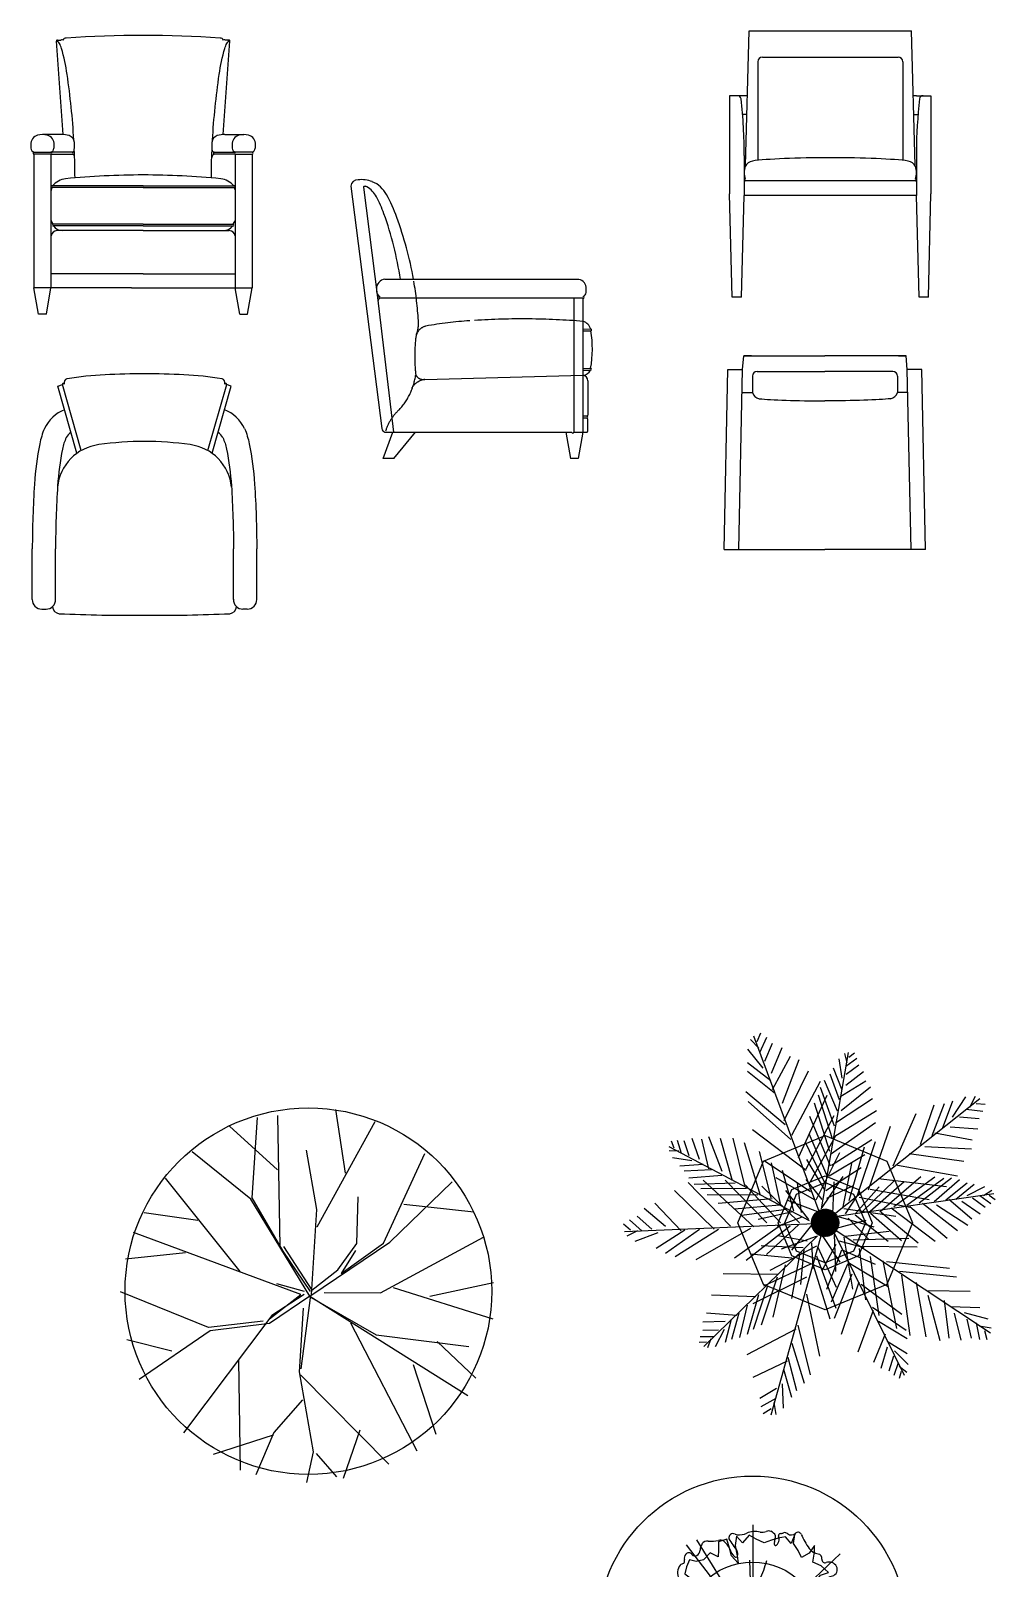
# Model space of a CAD drawing. Header units: millimetres. Extents: x 14385 to 129787, y 107826 to 186798.
# Drawn here: x 28366 to 31479, y 126438 to 131403 of the extents above; entities that cross this region are included whole.
import ezdxf

# ---------------------------------------------------------------- set-up
doc = ezdxf.new("R2010")
doc.units = ezdxf.units.MM
doc.header["$LTSCALE"] = 1000
doc.linetypes.add('DASHED', pattern=[0.75, 0.5, -0.25])
doc.layers.add('FF-FURN', color=51, linetype='Continuous')
doc.layers.add('FF-PLANTS', color=86, linetype='Continuous')

# ---------------------------------------------------------------- blocks, each defined once
blk = doc.blocks.new('A$C48A852A2')
at = {"color": 251, "linetype": 'ByBlock'}
for p, q in [((-192.8, 298.1), (-175.5, 558.1)), ((-102.2, 141.7), (-110.4, 564)), ((108.1, 378.2), (77.5, 584)), ((-111.2, 389.2), (-265.8, 530)), ((17.1, 205.3), (204.1, 544.9)), ((-197.7, 293.8), (-386.5, 447.4)), ((15.9, 260.8), (-17.1, 452.1)), ((231, 152.2), (364.1, 442.1)), ((-231.9, 60.3), (-472.2, 362)), ((251.2, 155.6), (452.4, 349.6)), ((-92.4, 125.7), (-192.8, 298.1)), ((144.7, 151.3), (149.2, 301.9)), ((-368.1, 225.7), (-541.4, 249.8)), ((-7, -19.4), (-197.7, 293.8)), ((-0.9, -15.3), (15.9, 260.8)), ((297.1, 278.2), (522.2, 253.3)), ((-36.2, -13.2), (-576.2, 186.8)), ((-7, -19.4), (251.2, 155.6)), ((84.1, 65.7), (144.7, 151.3)), ((94.1, 54.3), (231, 152.2)), ((221.2, -8.8), (554.2, 170.9)), ((-408.4, 120.3), (-601.5, 100.1)), ((-4.9, -4.3), (-92.4, 125.7)), ((-91.5, 141), (0, 0)), ((141, 127.9), (94.1, 54.3)), ((0, 0), (84.1, 65.7)), ((-114.1, 22.3), (-24.8, -3.1)), ((262.3, 8.7), (583.6, -92.8)), ((380.7, -18.6), (585.7, 25.4)), ((-333.7, -119.8), (-618, -4.7)), ((-7, -19.4), (-137.4, -107.1)), ((-136.5, -91.8), (-36.2, -13.2)), ((-25.5, -13.8), (-129.7, -81.4)), ((-6.1, -24.3), (-35.4, -253.4)), ((-10.4, -19.4), (206.8, -143.5)), ((-7, -19.4), (503.1, -340.1)), ((39.6, -7), (221.2, -8.8)), ((-129.7, -81.4), (-414, -460.7)), ((-28.2, -58.3), (-40.7, -263.9)), ((-328.2, -130.9), (-557.2, -288.1)), ((-157, -99.7), (-333.7, -119.8)), ((-137.4, -107.1), (-328.2, -130.9)), ((124.1, -105.2), (338.5, -519)), ((206.8, -143.5), (506.2, -181.7)), ((-452.3, -197.2), (-597.3, -159.7)), ((403.7, -166), (528.9, -283.6)), ((-236.9, -226.5), (-231.3, -580.7)), ((327.2, -240.1), (399.5, -464.7)), ((-40.7, -263.9), (3.6, -522.1)), ((-36.7, -273.3), (247.7, -561.4)), ((-30.8, -353.8), (-123.4, -459)), ((-124.7, -468.1), (-319.1, -529.9)), ((-123.4, -459), (-181, -595.5)), ((154.9, -452.2), (100.3, -607.7)), ((3.6, -522.1), (-17.8, -620.9)), ((14.1, -527.4), (78.8, -602.1))]:
    blk.add_line(p, q, dxfattribs=at)
blk.add_circle((-11.4, -2.9), 591.7)
blk = doc.blocks.new('*X174')
at = {"color": 0}
for p, q in [((-66.086, -112.72), (-65.962, -112.595)), ((-66.086, -112.718), (-65.963, -112.595)), ((-66.086, -112.716), (-65.965, -112.595)), ((-66.086, -112.715), (-65.967, -112.595)), ((-66.086, -112.713), (-65.969, -112.595)), ((-66.086, -112.711), (-65.97, -112.595)), ((-66.086, -112.709), (-65.972, -112.595)), ((-66.086, -112.707), (-65.974, -112.595)), ((-66.086, -112.706), (-65.976, -112.595)), ((-66.086, -112.723), (-65.958, -112.596)), ((-66.086, -112.721), (-65.96, -112.596)), ((-66.086, -112.704), (-65.978, -112.596)), ((-66.086, -112.702), (-65.98, -112.596)), ((-66.086, -112.7), (-65.982, -112.596)), ((-66.085, -112.729), (-65.952, -112.596)), ((-66.085, -112.728), (-65.954, -112.596)), ((-66.085, -112.726), (-65.955, -112.596)), ((-66.085, -112.724), (-65.957, -112.596)), ((-66.085, -112.698), (-65.984, -112.596)), ((-66.085, -112.696), (-65.986, -112.596)), ((-66.085, -112.731), (-65.951, -112.597)), ((-66.085, -112.694), (-65.988, -112.597)), ((-66.084, -112.734), (-65.948, -112.597)), ((-66.084, -112.732), (-65.949, -112.597)), ((-66.084, -112.692), (-65.99, -112.597)), ((-66.084, -112.689), (-65.992, -112.597)), ((-66.084, -112.737), (-65.945, -112.598)), ((-66.084, -112.735), (-65.946, -112.598)), ((-66.083, -112.74), (-65.942, -112.598)), ((-66.083, -112.738), (-65.943, -112.598)), ((-66.083, -112.687), (-65.994, -112.598)), ((-66.083, -112.685), (-65.997, -112.598)), ((-66.083, -112.741), (-65.94, -112.599)), ((-66.082, -112.742), (-65.939, -112.599)), ((-66.082, -112.682), (-65.999, -112.599)), ((-66.082, -112.744), (-65.938, -112.6)), ((-66.082, -112.68), (-66.001, -112.6)), ((-66.081, -112.746), (-65.935, -112.6)), ((-66.081, -112.745), (-65.936, -112.6)), ((-66.081, -112.677), (-66.004, -112.6)), ((-66.081, -112.748), (-65.934, -112.601)), ((-66.08, -112.749), (-65.932, -112.601)), ((-66.08, -112.675), (-66.006, -112.601)), ((-66.08, -112.75), (-65.931, -112.602)), ((-66.079, -112.752), (-65.93, -112.602)), ((-66.079, -112.672), (-66.009, -112.602)), ((-66.079, -112.753), (-65.928, -112.603)), ((-66.078, -112.754), (-65.927, -112.603)), ((-66.078, -112.669), (-66.012, -112.603)), ((-66.078, -112.756), (-65.926, -112.604)), ((-66.077, -112.757), (-65.924, -112.604)), ((-66.077, -112.758), (-65.923, -112.605)), ((-66.077, -112.666), (-66.015, -112.605)), ((-66.076, -112.759), (-65.922, -112.605)), ((-66.076, -112.761), (-65.921, -112.606)), ((-66.075, -112.762), (-65.92, -112.606)), ((-66.075, -112.663), (-66.018, -112.606)), ((-66.074, -112.764), (-65.917, -112.607)), ((-66.074, -112.763), (-65.918, -112.607)), ((-66.074, -112.66), (-66.022, -112.608)), ((-66.073, -112.765), (-65.916, -112.608)), ((-66.073, -112.766), (-65.915, -112.609)), ((-66.072, -112.768), (-65.914, -112.609)), ((-66.072, -112.656), (-66.025, -112.609)), ((-66.071, -112.769), (-65.913, -112.61)), ((-66.071, -112.77), (-65.911, -112.611)), ((-66.07, -112.771), (-65.91, -112.611)), ((-66.07, -112.772), (-65.909, -112.612)), ((-66.07, -112.652), (-66.029, -112.612)), ((-66.069, -112.773), (-65.908, -112.613)), ((-66.068, -112.774), (-65.907, -112.613)), ((-66.067, -112.775), (-65.906, -112.614)), ((-66.067, -112.776), (-65.905, -112.615)), ((-66.066, -112.778), (-65.904, -112.615)), ((-66.066, -112.647), (-66.034, -112.615)), ((-66.065, -112.779), (-65.903, -112.616)), ((-66.065, -112.78), (-65.902, -112.617)), ((-66.064, -112.781), (-65.901, -112.617)), ((-66.063, -112.782), (-65.9, -112.618)), ((-66.062, -112.783), (-65.899, -112.619)), ((-66.062, -112.641), (-66.04, -112.619)), ((-66.062, -112.784), (-65.898, -112.62)), ((-66.061, -112.785), (-65.897, -112.621)), ((-66.06, -112.786), (-65.896, -112.621)), ((-66.059, -112.787), (-65.895, -112.622)), ((-66.058, -112.788), (-65.894, -112.623)), ((-66.058, -112.789), (-65.893, -112.624)), ((-66.057, -112.789), (-65.892, -112.625)), ((-66.056, -112.79), (-65.891, -112.625)), ((-66.055, -112.791), (-65.89, -112.626)), ((-66.054, -112.792), (-65.889, -112.627)), ((-66.053, -112.793), (-65.888, -112.628)), ((-66.053, -112.794), (-65.887, -112.629)), ((-66.052, -112.795), (-65.886, -112.63)), ((-66.051, -112.796), (-65.886, -112.631)), ((-66.05, -112.797), (-65.885, -112.631)), ((-66.049, -112.798), (-65.884, -112.632)), ((-66.048, -112.798), (-65.883, -112.633)), ((-66.047, -112.799), (-65.882, -112.634)), ((-66.046, -112.8), (-65.881, -112.635)), ((-66.045, -112.801), (-65.88, -112.636)), ((-66.044, -112.802), (-65.88, -112.637)), ((-66.043, -112.802), (-65.879, -112.638)), ((-66.042, -112.803), (-65.878, -112.639)), ((-66.041, -112.804), (-65.877, -112.64)), ((-66.04, -112.805), (-65.877, -112.641)), ((-66.039, -112.806), (-65.876, -112.642)), ((-66.038, -112.806), (-65.875, -112.643)), ((-66.037, -112.807), (-65.874, -112.644)), ((-66.036, -112.808), (-65.874, -112.645)), ((-66.035, -112.809), (-65.873, -112.646)), ((-66.034, -112.809), (-65.872, -112.647)), ((-66.033, -112.81), (-65.871, -112.648)), ((-66.032, -112.811), (-65.871, -112.649)), ((-66.031, -112.811), (-65.87, -112.65)), ((-66.03, -112.812), (-65.869, -112.652)), ((-66.029, -112.813), (-65.869, -112.653)), ((-66.028, -112.813), (-65.868, -112.654)), ((-66.026, -112.814), (-65.867, -112.655)), ((-66.025, -112.815), (-65.867, -112.656)), ((-66.024, -112.815), (-65.866, -112.657)), ((-66.023, -112.816), (-65.866, -112.658)), ((-66.022, -112.816), (-65.865, -112.66)), ((-66.021, -112.817), (-65.864, -112.661)), ((-66.019, -112.818), (-65.864, -112.662)), ((-66.018, -112.818), (-65.863, -112.663)), ((-66.017, -112.819), (-65.863, -112.664)), ((-66.016, -112.819), (-65.862, -112.666)), ((-66.015, -112.82), (-65.862, -112.667)), ((-66.013, -112.82), (-65.861, -112.668)), ((-66.012, -112.821), (-65.861, -112.669)), ((-66.011, -112.821), (-65.86, -112.671)), ((-66.01, -112.822), (-65.86, -112.672)), ((-66.008, -112.822), (-65.859, -112.673)), ((-66.007, -112.823), (-65.859, -112.674)), ((-66.006, -112.823), (-65.858, -112.676)), ((-66.004, -112.824), (-65.858, -112.677)), ((-66.003, -112.824), (-65.857, -112.678)), ((-66.002, -112.824), (-65.857, -112.68)), ((-66, -112.825), (-65.857, -112.681)), ((-65.999, -112.825), (-65.856, -112.683)), ((-65.997, -112.825), (-65.856, -112.684)), ((-65.996, -112.826), (-65.856, -112.685)), ((-65.994, -112.826), (-65.855, -112.687)), ((-65.993, -112.826), (-65.855, -112.688)), ((-65.992, -112.827), (-65.855, -112.69)), ((-65.99, -112.827), (-65.854, -112.691)), ((-65.989, -112.827), (-65.854, -112.693)), ((-65.987, -112.828), (-65.854, -112.694)), ((-65.985, -112.828), (-65.854, -112.696)), ((-65.984, -112.828), (-65.853, -112.697)), ((-65.982, -112.828), (-65.853, -112.699)), ((-65.981, -112.828), (-65.853, -112.701)), ((-65.979, -112.828), (-65.853, -112.702)), ((-65.977, -112.829), (-65.853, -112.704)), ((-65.976, -112.829), (-65.853, -112.706)), ((-65.974, -112.829), (-65.853, -112.707)), ((-65.972, -112.829), (-65.853, -112.709)), ((-65.971, -112.829), (-65.852, -112.711)), ((-65.969, -112.829), (-65.852, -112.712)), ((-65.967, -112.829), (-65.852, -112.714)), ((-65.965, -112.829), (-65.853, -112.716)), ((-65.963, -112.829), (-65.853, -112.718)), ((-65.962, -112.829), (-65.853, -112.72)), ((-65.96, -112.828), (-65.853, -112.722)), ((-65.958, -112.828), (-65.853, -112.724)), ((-65.956, -112.828), (-65.853, -112.726)), ((-65.954, -112.828), (-65.854, -112.728)), ((-65.952, -112.828), (-65.854, -112.73)), ((-65.95, -112.827), (-65.854, -112.732)), ((-65.947, -112.827), (-65.855, -112.734)), ((-65.945, -112.826), (-65.855, -112.736)), ((-65.943, -112.826), (-65.856, -112.738)), ((-65.941, -112.825), (-65.856, -112.741)), ((-65.938, -112.825), (-65.857, -112.743)), ((-65.936, -112.824), (-65.857, -112.746)), ((-65.933, -112.823), (-65.858, -112.748)), ((-65.93, -112.822), (-65.859, -112.751)), ((-65.928, -112.821), (-65.86, -112.754)), ((-65.925, -112.82), (-65.861, -112.757)), ((-65.922, -112.819), (-65.863, -112.76)), ((-65.918, -112.817), (-65.864, -112.763)), ((-65.915, -112.815), (-65.866, -112.767)), ((-65.911, -112.813), (-65.868, -112.771)), ((-65.906, -112.81), (-65.871, -112.775)), ((-65.901, -112.807), (-65.875, -112.781)), ((-65.891, -112.799), (-65.882, -112.79))]:
    blk.add_line(p, q, dxfattribs=at)
blk = doc.blocks.new('A$C16113EE0')
at = {"color": 8, "linetype": 'ByBlock'}
for p, q in [((-6.6, 2.2), (-230.2, 602.2)), ((-219.2, 585.5), (-207.9, 613.2)), ((-211.1, 549.4), (-188.6, 599.2)), ((-200.3, 499.5), (-249.8, 560.8)), ((-213.8, 563.3), (-241.3, 591.2)), ((-194.6, 521.6), (-169.3, 579.7)), ((-172.7, 482.7), (-138.9, 565.6)), ((-11.7, 45.2), (75.4, 550)), ((71.1, 516.5), (63.2, 546.9)), ((76.3, 534.1), (95.2, 548.6)), ((-175.6, 457.8), (-250.1, 516.4)), ((-170.3, 430), (-111.4, 537.8)), ((-137.3, 385.5), (-83.7, 526.5)), ((54.9, 428.2), (27.1, 498.7)), ((54.7, 467), (45.1, 529.3)), ((67.3, 505.9), (102.9, 531.2)), ((67.5, 480), (108.4, 510)), ((-164.8, 418.9), (-250.3, 488.7)), ((-132.1, 330), (-53.5, 490.3)), ((-107.4, 282.7), (-14.9, 456.8)), ((40.2, 359.7), (-1.6, 459)), ((46.8, 397), (15.8, 479.6)), ((47.5, 406.9), (131.6, 457.6)), ((67, 444.3), (123.7, 488)), ((-129.4, 316.1), (-256.2, 422.2)), ((-85.7, 210.5), (7, 412.3)), ((24.1, 271.3), (-21.8, 411.7)), ((29.9, 311.7), (-15.1, 436.1)), ((-2.1, 2.9), (499.5, 400.9)), ((33.6, 322.4), (152.5, 401.5)), ((52.3, 362.8), (146.1, 438.7)), ((411, 340.8), (454, 406.8)), ((467.6, 373.3), (485.6, 408.1)), ((-110.3, 268.9), (-248.1, 391.7)), ((15.2, 230.2), (-34.5, 385.8)), ((31.6, 279.8), (165.7, 362.8)), ((219.5, 183.9), (293.7, 352.9)), ((308.1, 252.8), (351.9, 380.1)), ((345.4, 282.1), (385.3, 384.9)), ((379, 304.4), (411.7, 393.3)), ((455.2, 366.4), (509.5, 360.4)), ((487, 385.3), (516.8, 383.1)), ((-61, 168.8), (-234.8, 300.1)), ((-61, 174.4), (28.8, 345.7)), ((17.8, 182.3), (-49.5, 343.1)), ((17.6, 221.1), (162.9, 323.3)), ((139.6, 106.1), (210.8, 312)), ((403.6, 309.3), (492.9, 302.8)), ((433.8, 342.2), (496.9, 336.1)), ((-487.6, 240.8), (-495.6, 263.3)), ((-463.5, 223.6), (-476.7, 265.3)), ((-438.9, 215.8), (-454.7, 263.9)), ((-405.1, 204.3), (-429.1, 271.8)), ((-375.5, 174.2), (-397.8, 269.8)), ((-332.1, 165.2), (-375.3, 277.8)), ((-299.4, 134.8), (-338, 272.4)), ((-259.5, 119.8), (-297.1, 273)), ((-208.1, 88.3), (-260.3, 258.1)), ((-0.8, 129), (-63.3, 258.6)), ((5.9, 153.3), (-51.4, 287.5)), ((-47.4, 132.7), (33.9, 279.1)), ((20.1, 186.1), (151.1, 268.4)), ((104.3, 89.1), (162.7, 261.8)), ((354.2, 290.7), (474.9, 268)), ((-472.5, 230.5), (-503.8, 232.4)), ((-49.9, 6.2), (-503, 244.9)), ((-430.5, 199.6), (-492.7, 209.7)), ((-174.1, 79.9), (-211.8, 230)), ((-47.6, 99.5), (-196.6, 200.1)), ((-1.4, 106.1), (-59.2, 204.6)), ((-28.4, 74.4), (47.4, 226.4)), ((12.7, 151.9), (127.9, 220.4)), ((77.8, 71.9), (127.4, 244.8)), ((270.9, 223.5), (447.7, 198.3)), ((322.1, 245.6), (472.8, 238.2)), ((-393.5, 187.8), (-469.2, 183.1)), ((-366.3, 170.4), (-454.5, 166.5)), ((-332.9, 152.6), (-440.3, 143.6)), ((-143.7, 62.3), (-173.3, 193)), ((-101.3, 37.7), (-137.1, 168.7)), ((2.4, 103.9), (116, 178.5)), ((58.2, 51.1), (86.4, 191)), ((176.8, 35.3), (308.9, 149)), ((233.6, 185.4), (427.7, 151.2)), ((-357.9, -20.4), (-486.1, 103.9)), ((-305.3, -11.5), (-442.3, 130.3)), ((-290.4, 128), (-422.6, 123.7)), ((-253.9, 110), (-401.5, 109.8)), ((-230, -13.2), (-393.2, 137.4)), ((-187.9, -0.8), (-323.1, 137.5)), ((-144.1, -0.8), (-258.2, 121.8)), ((-82.8, -0.7), (-203.9, 118.4)), ((-33.9, 74.4), (-158.2, 144.5)), ((-53, 9.9), (-126.7, 104.4)), ((-76.5, 33), (-89.4, 128.1)), ((-9.6, 74.9), (-61.7, 139.2)), ((-9.1, 49.3), (58, 148.7)), ((5.6, 78.8), (92, 120.5)), ((24.6, 28.8), (29.5, 132.2)), ((98.4, 30.1), (174.2, 115.4)), ((120.3, 36.5), (224.2, 136)), ((144.9, 107.8), (335.5, 75.4)), ((145.5, 37.7), (255.5, 133.6)), ((171.6, 142.5), (392.2, 116.6)), ((221.5, 52.6), (354.1, 148)), ((263.4, 56.9), (382.7, 143.8)), ((303.5, 63.8), (408, 145)), ((352.4, 68.8), (433.9, 139.2)), ((389.9, 74.1), (458.9, 129.1)), ((422.1, 76), (480.6, 124.3)), ((458.9, 88.2), (515.2, 116.6)), ((511.1, 87.9), (537.6, 104.8)), ((-464.8, -25.8), (-549.1, 63.5)), ((-217.5, 88.9), (-380.8, 89.6)), ((-171.1, 76.6), (-344.8, 62.3)), ((-147.3, 56.2), (-292.6, 43.3)), ((-23.1, 35.6), (-119.8, 72.2)), ((37.3, 21), (544.3, 94.2)), ((66.2, 28.2), (111.2, 97.6)), ((109.5, 82), (273.8, 49.9)), ((273.7, 52.3), (394.2, -49.5)), ((314.8, 63.6), (426.9, -25)), ((359.1, 58.2), (460.3, -7.5)), ((399.5, 76.5), (473.8, 12.2)), ((441.1, 69.5), (500.2, 29)), ((475.3, 80), (516.4, 50.4)), ((499.8, 88.2), (534.9, 62.2)), ((529.4, 88.4), (549.1, 74.9)), ((-591, -27.7), (-631.4, 9.1)), ((-559.5, -20.6), (-606.9, 21.4)), ((-515.7, -11.8), (-584.1, 46)), ((-126.1, 42.4), (-268.7, 22.9)), ((-104.6, 34.7), (-216.1, 10.2)), ((-77.4, 17.3), (-154.7, -12.4)), ((32.9, -18.6), (132.7, 8.7)), ((42, 19.8), (157.3, -13.3)), ((59.9, 45.9), (227.9, 20.7)), ((74.6, 14.9), (140.9, -54.4)), ((97.4, 25.7), (203.4, -59.3)), ((146.2, 30.7), (247, -57.6)), ((181.1, 34.3), (299.9, -64.9)), ((213.6, 47.5), (355.7, -59.1)), ((-627.8, -24.2), (-650.6, -5)), ((-7.4, -2.3), (-647.1, -29.5)), ((-605, -25.9), (-640.1, -43.5)), ((-540.2, -32.9), (-613.7, -61)), ((-452.6, -24), (-545.4, -83.7)), ((-405.2, -22.2), (-515.5, -99.5)), ((-343.9, -22.1), (-484, -109.9)), ((-240.5, -18.4), (-417.3, -120.4)), ((-24.5, -42.2), (-391.6, -399.5)), ((-144.1, -9.5), (-292.9, -114.9)), ((-112.5, -11.3), (-254.3, -121.9)), ((-84.5, -6), (-189.5, -102.5)), ((-3.3, -4.5), (-175.1, -621.3)), ((-58.2, -59.3), (-152.6, -42.2)), ((-29, -44.1), (-141.7, -85)), ((-44.2, -7.7), (-108.9, -88.4)), ((-9.6, -41.1), (47.2, -127.6)), ((0, -1.2), (533.5, -355.3)), ((29.4, -33.1), (255.6, -492.6)), ((29.7, -37.9), (33.8, -157.8)), ((60, -46.9), (88, -214.4)), ((64.5, -43.6), (206.2, -27.2)), ((-70.4, -81.4), (-206.1, -75)), ((-28.1, -75.6), (-178.8, -154.1)), ((-68.6, -85.5), (-79.8, -199.1)), ((-43.6, -65), (-39.2, -147.7)), ((-23.7, -78.9), (35.7, -208.6)), ((35.1, -70.4), (-10.3, -154.9)), ((52.5, -88.8), (4.4, -215.9)), ((45.1, -58.3), (125.1, -79.6)), ((56.9, -88.4), (161.4, -134.1)), ((90.3, -55.8), (270, -49.7)), ((109.7, -82.9), (130, -249.1)), ((114.8, -75.8), (297.2, -78)), ((-106.9, -114.2), (-240.3, -101.9)), ((-47, -134), (-198.9, -204.7)), ((-129, -135.8), (-169, -305.4)), ((-82.5, -103.6), (-108.1, -245.2)), ((-38.7, -136.7), (15.6, -310.8)), ((-27.3, -107.2), (34.1, -276.3)), ((72.3, -133.7), (19.4, -256.8)), ((78.7, -130.8), (203.9, -205.8)), ((145.2, -108.6), (173.2, -299.9)), ((186.4, -123.3), (230, -341.1)), ((198, -125.2), (401, -146.7)), ((-151.5, -167.3), (-329.2, -164.6)), ((-60.5, -175.7), (-233.8, -261.5)), ((-155, -176.1), (-206.2, -331.2)), ((86.5, -165.7), (28.9, -309.3)), ((109.1, -192.5), (51.5, -360.6)), ((116.3, -198.5), (248, -295.1)), ((240.6, -156.1), (424.3, -174.4)), ((246.4, -168.9), (273.9, -364.2)), ((294.2, -192.7), (324.8, -368.6)), ((-224, -239.8), (-366.7, -234)), ((-214.7, -233.4), (-251.5, -360.5)), ((-186.3, -204.2), (-231.7, -344.7)), ((-60, -231.1), (-17.7, -430.8)), ((331, -234.5), (370.5, -380.1)), ((333.5, -219), (468.2, -221.3)), ((-284.9, -300), (-382.8, -291.7)), ((-278.5, -292.5), (-302.1, -377.6)), ((-251.3, -266.1), (-275.9, -371)), ((155.6, -283.9), (106, -417.8)), ((152.4, -273.1), (261.9, -347.3)), ((383.8, -251.2), (399.5, -372.9)), ((404.5, -270.5), (499.2, -274.1)), ((416.8, -292.3), (438.2, -379.3)), ((449, -289.7), (525, -310.2)), ((-344.1, -347.4), (-394.8, -347.6)), ((-322.7, -318.8), (-394.3, -320.9)), ((-326.1, -344.5), (-355, -400.5)), ((-303.5, -312.9), (-322.4, -386.4)), ((-94.5, -343.4), (-252.3, -426.9)), ((-88.5, -330.6), (-48.2, -491)), ((172.2, -317.9), (264.4, -373.8)), ((457.4, -311), (471, -372.8)), ((487.1, -323.8), (498.1, -377.3)), ((497.4, -333.4), (536.1, -339.8)), ((-383, -386), (-406.8, -386.7)), ((-359.2, -368.5), (-402.8, -368.1)), ((-368.5, -374.9), (-380, -404.1)), ((-107.4, -389), (-68, -517.8)), ((194.1, -360.4), (155.9, -450.9)), ((200.6, -382.1), (264.6, -422.7)), ((514.8, -348.2), (521.9, -377.2)), ((-122.4, -446.7), (-233.4, -499.3)), ((-120.3, -434.5), (-92.1, -541.3)), ((200.3, -402.1), (180.1, -470.9)), ((220.9, -431.4), (205.4, -479.6)), ((223.6, -413.3), (267.9, -458.1)), ((-134.3, -472.4), (-108.6, -563.6)), ((236.2, -452.2), (222.3, -493.6)), ((245.6, -480.2), (238.8, -503.2)), ((239.5, -463), (263.6, -483)), ((-156.5, -535.2), (-211.1, -567.3)), ((-138.9, -520.6), (-134.9, -599.3)), ((-159.5, -567.4), (-207, -594.4)), ((-165.5, -580.2), (-159.6, -618.9)), ((-174.2, -601.3), (-199.6, -617.1))]:
    blk.add_line(p, q, dxfattribs=at)
at = {"color": 0, "linetype": 'ByBlock'}
for p, q in [((-199.1, 199.1), (0, 281.6)), ((0, 281.6), (199.1, 199.1)), ((-281.6, 0), (-199.1, 199.1)), ((199.1, 199.1), (281.6, 0)), ((-107.3, 107.3), (0, 151.7)), ((0, 151.7), (107.3, 107.3)), ((-151.7, 0), (-107.3, 107.3)), ((-92, 92), (0, 130.1)), ((0, 130.1), (92, 92)), ((107.3, 107.3), (151.7, 0)), ((-130.1, 0), (-92, 92)), ((92, 92), (130.1, 0)), ((-199.1, -199.1), (-281.6, 0)), ((-107.3, -107.3), (-151.7, 0)), ((-92, -92), (-130.1, 0)), ((130.1, 0), (92, -92)), ((151.7, 0), (107.3, -107.3)), ((281.6, 0), (199.1, -199.1)), ((0, -130.1), (-92, -92)), ((92, -92), (0, -130.1)), ((0, -151.7), (-107.3, -107.3)), ((107.3, -107.3), (0, -151.7)), ((0, -281.6), (-199.1, -199.1)), ((199.1, -199.1), (0, -281.6))]:
    blk.add_line(p, q, dxfattribs=at)
at = {"color": 8, "linetype": 'ByBlock'}
blk.add_circle((0, 0), 43.8, dxfattribs=at)
at = {"color": 8, "linetype": 'ByBlock', "xscale": 375.0506879782199, "yscale": 375.0506879782199, "zscale": 375.0506879782199, "rotation": 332.6512984319012}
blk.add_blockref('*X174', (41396.7, 26181.3), dxfattribs=at)
blk = doc.blocks.new('A$C78D86F71')
at = {"color": 250, "linetype": 'ByBlock'}
for p, q in [((-6.7, 348.5), (-6.7, 111)), ((0.2, -3.8), (-188.1, 300)), ((-91.2, 301.7), (-117.9, 293.3)), ((-82.8, 273.3), (-91.2, 301.7)), ((-59.4, 311.7), (-64.4, 281.6)), ((-41, 290), (-59.4, 311.7)), ((-19.3, 315.1), (-41, 290)), ((4.1, 301.7), (-19.3, 315.1)), ((29.2, 290), (4.1, 301.7)), ((52.6, 298.4), (29.2, 290)), ((74.4, 305.1), (52.6, 298.4)), ((97.8, 310.1), (74.4, 305.1)), ((116.2, 288.3), (97.8, 310.1)), ((127.9, 316.8), (116.2, 288.3)), ((124.5, 288.3), (127.9, 316.8)), ((0.2, -3.8), (-221.6, 283.3)), ((-144.7, 258.2), (-166.4, 234.8)), ((-119.6, 244.8), (-144.7, 258.2)), ((-117.9, 266.6), (-119.6, 244.8)), ((-117.9, 293.3), (-117.9, 266.6)), ((-76.1, 248.2), (-82.8, 273.3)), ((-64.4, 281.6), (-57.7, 248.2)), ((0.2, -3.8), (275, 254.9)), ((139.6, 264.9), (124.5, 288.3)), ((149.6, 243.2), (139.6, 264.9)), ((174.7, 256.5), (149.6, 243.2)), ((191.4, 281.6), (174.7, 256.5)), ((186.4, 228.1), (191.4, 259.9)), ((191.4, 259.9), (191.4, 281.6)), ((-221.6, 213.1), (-226.6, 189.6)), ((-211.6, 234.8), (-221.6, 213.1)), ((-189.8, 229.8), (-211.6, 234.8)), ((-166.4, 234.8), (-189.8, 229.8)), ((-54.4, 224.8), (-76.1, 248.2)), ((-57.7, 248.2), (-54.4, 224.8)), ((-12.3, 85), (-17.4, 234.7)), ((213.1, 216.4), (186.4, 228.1)), ((236.6, 194.7), (213.1, 216.4)), ((-219.9, 154.5), (-250, 131.1)), ((-226.6, 189.6), (-199.9, 169.6)), ((-198.2, 136.1), (-219.9, 154.5)), ((-199.9, 169.6), (-174.8, 167.9)), ((-174.8, 167.9), (-173.1, 142.8)), ((188.1, 127.7), (194.8, 164.5)), ((194.8, 164.5), (211.5, 186.3)), ((211.5, 186.3), (236.6, 194.7)), ((248.3, 151.2), (239.9, 126.1)), ((273.3, 149.5), (248.3, 151.2)), ((273.3, 121.1), (273.3, 149.5)), ((-275.1, 99.3), (-298.5, 94.3)), ((-263.4, 70.9), (-275.1, 99.3)), ((-250, 131.1), (-263.4, 92.6)), ((-173.1, 142.8), (-198.2, 136.1)), ((-0.9, -4.4), (198.1, 107.7)), ((204.8, 97.6), (188.1, 127.7)), ((234.9, 102.7), (204.8, 97.6)), ((239.9, 126.1), (234.9, 102.7)), ((280, 96), (273.3, 121.1)), ((-298.5, 94.3), (-300.2, 69.2)), ((-300.2, 69.2), (-295.2, 47.5)), ((-263.4, 92.6), (-263.4, 70.9)), ((286.7, 72.5), (280, 96)), ((286.7, 47.5), (286.7, 72.5)), ((-295.2, 47.5), (-273.4, 30.7)), ((-273.4, 30.7), (-276.8, -1.1)), ((0.2, -3.8), (-193.2, 17.3)), ((75.7, 4.5), (237.9, 18.4)), ((335.6, 12.9), (131.3, 1.9)), ((278.4, 22.4), (286.7, 47.5)), ((280, -7.7), (278.4, 22.4)), ((-332.5, -118.3), (-115.8, -43.7)), ((-276.8, -1.1), (-290.1, -22.8)), ((-290.1, -22.8), (-290.1, -56.3)), ((-290.1, -56.3), (-268.4, -47.9)), ((-268.4, -47.9), (-283.5, -68)), ((0.2, -3.8), (-205.8, -200.9)), ((0.2, -3.8), (-180.6, -139)), ((-0.9, -2.7), (223.2, -236.9)), ((0.2, -3.8), (89.4, -141.6)), ((0.2, -3.8), (15.8, -235.2)), ((281.7, -47.9), (280, -7.7)), ((281.7, -74.7), (281.7, -47.9)), ((-283.5, -68), (-280.1, -71.3)), ((-280.1, -71.3), (-268.4, -94.7)), ((-268.4, -94.7), (-273.4, -116.5)), ((239.9, -101.4), (266.6, -98.1)), ((266.6, -98.1), (281.7, -74.7)), ((-273.4, -116.5), (-278.4, -139.9)), ((-278.4, -139.9), (-255, -149.9)), ((231.5, -131.5), (239.9, -101.4)), ((246.6, -163.3), (231.5, -131.5)), ((-255, -149.9), (-241.7, -171.7)), ((-241.7, -171.7), (-238.3, -196.8)), ((-238.3, -196.8), (-216.6, -193.4)), ((-216.6, -193.4), (-194.8, -208.5)), ((196.4, -215.2), (204.8, -193.4)), ((204.8, -193.4), (228.2, -185.1)), ((228.2, -185.1), (246.6, -163.3)), ((-194.8, -208.5), (-173.1, -215.2)), ((-173.1, -215.2), (-168.1, -236.9)), ((-168.1, -236.9), (-158.1, -258.7)), ((-158.1, -258.7), (-141.3, -235.2)), ((-141.3, -235.2), (-119.6, -253.6)), ((86.1, -265.3), (96.1, -243.6)), ((96.1, -243.6), (117.8, -253.6)), ((163, -258.7), (184.7, -241.9)), ((184.7, -241.9), (196.4, -215.2)), ((-119.6, -253.6), (-102.9, -277.1)), ((-102.9, -277.1), (-77.8, -293.8)), ((-77.8, -293.8), (-52.7, -272)), ((-52.7, -272), (-27.6, -285.4)), ((-27.6, -285.4), (-2.6, -292.1)), ((-2.6, -292.1), (19.2, -288.8)), ((19.2, -288.8), (40.9, -283.7)), ((40.9, -283.7), (62.7, -295.5)), ((62.7, -295.5), (84.4, -290.4)), ((84.4, -290.4), (86.1, -265.3)), ((117.8, -253.6), (141.2, -252)), ((141.2, -252), (163, -258.7))]:
    blk.add_line(p, q, dxfattribs=at)
at = {"color": 0, "linetype": 'ByBlock'}
blk.add_circle((-8.2, 6.1), 499.7, dxfattribs=at)
at = {"color": 250, "linetype": 'ByBlock'}
blk.add_circle((-8.2, 6.1), 222.1, dxfattribs=at)
at = {"color": 0, "linetype": 'ByBlock'}
for centre, major_axis, start_param, end_param in [((-139.5, 373.5), (0, 78.4), 2.993824, 3.420385), ((-112.4, 278.8), (14.2, 14.2), 0.168709, 1.064212), ((-70.9, 306.2), (0, 13.7), -0.48286, 1.798434), ((331, 553.5), (3.6, 484.9), 2.121045, 2.215863), ((-56.3, 334.1), (-12.6, 12.6), 1.874673, 2.280576), ((-52.6, 382.3), (0.1, 66.2), 3.067478, 3.538962), ((-0.4, 257.4), (0, 69.2), -0.24182, 0.395193), ((20.1, 371.8), (0.2, 47.4), 3.060652, 3.48964), ((43.8, 305.7), (16.1, 16.1), 0.456093, 1.129187), ((43.7, 305.4), (0, 23.2), -1.232048, -0.330374), ((-15.8, 321.5), (-58.6, 58.6), 3.610544, 3.761677), ((55.6, 309.6), (7.42, 7.42), 5.332473, 5.837604), ((49.8, 303), (-0.1, 28.1), 3.877859, 4.572459), ((80.4, 315), (3.36, 3.36), 1.771243, 2.810613), ((49.8, 303), (-19.8, 19.8), 3.791284, 4.287022), ((81.3, 314.3), (4.19, 4.19), 0.576264, 1.771243), ((80.5, 345.4), (-17.9, 17.9), 2.436332, 2.839007), ((95.4, 314.7), (6.22, 6.22), 0.396022, 1.148893), ((86.3, 292.4), (23.3, 23.3), 0.201978, 0.396022), ((116.8, 335.4), (0, 19.9), 2.467162, 3.910854), ((138.5, 313), (0, 11.3), -1.146439, 0.769898), ((391.3, 426.8), (-0.6, 265.9), 1.991833, 2.188334), ((-206, 239.9), (0, 22.3), 0.925552, 1.745311), ((-213.9, 245.8), (0, 12.4), -0.976371, 0.930076), ((-193.9, 259.2), (-8.29, 8.29), 1.37705, 2.903303), ((-199.2, 267.9), (0.1, 21.8), 3.691918, 4.65129), ((-132.8, 263.6), (-0.1, 44.7), 1.03316, 1.505108), ((-154, 276.2), (0, 20.1), -0.146793, 1.035488), ((-129.5, 254.7), (0.2, 49.7), -1.223105, -0.612932), ((-17, 295), (0, 69.8), 1.91479, 2.373024), ((-73.5, 253.9), (0, 18.5), 4.314312, 5.350141), ((81.8, 289.6), (-14, 14), 0.468952, 1.068857), ((66.3, 285), (2.59, 2.59), 2.639653, 4.66748), ((211.5, 298.6), (-0.3, 45.1), 2.183233, 2.960842), ((201.3, 239.8), (0.1, 14.5), 4.570999, 6.117101), ((-207.5, 192.5), (0, 42.8), 0.922967, 2.010251), ((-209.3, 157.6), (48.7, 48.7), 1.105883, 1.27495), ((-244.7, 233), (12, 12), 4.862545, 5.674052), ((-61.6, 248.9), (3.96, 3.96), 3.158363, 5.099532), ((225.8, 236.2), (0, 10.2), 1.42526, 3.494762), ((238.7, 200.7), (0, 27.5), -1.079197, 0.348128), ((244.1, 203.7), (0, 21.3), 3.399501, 5.207404), ((-293.1, 151.3), (0, 12.4), -0.09386, 1.618469), ((-293.1, 151.3), (8.7, 8.7), 2.403369, 3.288052), ((-295, 131.3), (-0.1, 32.5), -1.143615, -0.09759), ((-229.1, 182.4), (0, 19), 2.011821, 3.433293), ((-309.1, 272.5), (-0.4, 150.1), 3.625641, 3.808065), ((-213.6, 130.6), (-0.1, 35), -0.35458, 0.288406), ((-209.2, 146.2), (-7.65, 7.65), -1.177788, -0.11607), ((-257.1, 30.7), (-0.7, 135.9), -0.577845, -0.397578), ((-225.8, 97.5), (-0.2, 70.4), -0.724566, -0.355603), ((-181.6, 147.7), (-2.4, 2.4), 1.783538, 4.776296), ((264.2, 127), (-0.1, 57.9), 0.254242, 1.381748), ((502.1, -96.7), (7.6, 356.9), 0.749557, 0.894076), ((266.8, 167.1), (-2.39, 2.39), 3.718707, 6.226148), ((350.9, 149.4), (0, 82.6), 1.362352, 1.651952), ((-289, 108.2), (0, 26.8), 0.583027, 1.988817), ((-304, 136.6), (4.24, 4.24), 3.979183, 6.429645), ((-249, 158.9), (0, 21.6), 2.276202, 3.626774), ((204.2, 95.3), (0, 19.2), 0.728853, 1.998685), ((158, 147.1), (0, 50.1), 3.869623, 4.525554), ((198.1, 101.5), (0, 26.1), 3.758545, 4.9768), ((249.2, 115.4), (0.1, 26.9), 0.875396, 1.838769), ((279.1, 143.5), (-7.48, 7.48), 0.866715, 2.540727), ((283.9, 117.6), (0, 15.8), -1.070005, 0.187099), ((266.2, 107.9), (0, 36), 4.061938, 5.211807), ((-293.4, 41.9), (0.1, 35.6), 0.80065, 2.203044), ((-338.8, 86.1), (0, 27.7), 3.941734, 5.131711), ((202.9, 94.7), (0, 17.8), 1.999685, 3.761587), ((309.8, 74.7), (0, 18.8), 0.920061, 2.355109), ((256.2, 21.3), (0.5, 56.8), -1.17222, -0.779346), ((-311.7, 28.5), (-9.19, 9.19), 1.415786, 2.317276), ((-141, -68.2), (-0.4, 181.2), 1.145966, 1.300665), ((-312.5, 8.8), (4.76, 4.76), 5.075432, 7.029665), ((245.4, 16.9), (0, 68.4), 3.977236, 5.102942), ((-12.7, -433.5), (-12.5, 490.4), 0.565292, 0.665089), ((-310.2, -21.9), (-4.14, 4.14), 0.517741, 2.516893), ((-419.7, 653.6), (-30.4, 689.5), 3.258237, 3.291948), ((-286.1, -24.8), (-0.912, 0.912), 2.462278, 5.692197), ((329.6, -59.2), (-0.1, 45), 0.833436, 2.290805), ((-306.3, -78.1), (0, 29.6), 0.690835, 1.774077), ((-330.8, -83.2), (3.25, 3.25), 2.559245, 4.775108), ((-365.2, -0.7), (0.9, 93.6), 3.567222, 3.859979), ((-297, -80.1), (-7.87, 7.87), -1.111016, -0.076195), ((-225.6, -118.3), (0, 66.8), 1.218518, 1.820114), ((-311.7, -86.6), (0, 24.9), 4.361377, 5.467003), ((271.5, -110.4), (-0.1, 32.4), 4.627936, 5.432251), ((-270.6, -129.8), (0.1, 20.4), 1.822467, 2.852114), ((235.1, -101.2), (-0.806, 0.806), 3.495306, 7.674777), ((337.1, -30.5), (1.3, 125.3), 2.187135, 2.496262), ((271.8, -80), (0.1, 41.7), 2.117655, 2.838645), ((245.1, -150.1), (-0.1, 25.7), 3.388433, 5.625588), ((252.2, -142.6), (0, 23.9), -1.171075, -0.302348), ((282.9, -129.7), (-6.66, 6.66), 1.183073, 2.842968), ((272.7, -110.5), (0.1, 31.2), 3.630703, 4.632603), ((-282.4, -169.1), (0.1, 20.7), -1.369134, -0.288364), ((-1271.5, -367.1), (1.9, 1029.4), -1.396078, -1.371319), ((-231, -185.5), (0, 26.9), 1.745237, 2.88177), ((-211.9, -217), (0, 19.8), -0.768675, 1.019978), ((261.2, -213.3), (0, 39.5), 0.247928, 1.320195), ((-235.9, -204), (5.45, 5.45), 3.66556, 5.140702), ((-170.2, -239.5), (0, 29), 1.038332, 1.984178), ((-210.6, -215.7), (0, 18), 4.180419, 5.517135), ((-287, -221.2), (0.5, 145.5), 4.380975, 4.572393), ((742.6, -370.1), (4.7, 894.8), 1.390719, 1.432392), ((-187.5, -225.1), (0.1, 56.4), 4.227472, 5.047568), ((-135.3, -205.5), (-1.11, 1.11), 3.159113, 6.883259), ((133.6, -229.4), (0.1, 46.2), 1.13767, 2.236616), ((94.4, -211.3), (2.07, 2.07), 5.558675, 8.205028), ((229, -203), (0.2, 131.9), 1.633539, 1.861851), ((133.6, -231.4), (0.2, 32.4), 1.865521, 3.024837), ((205.9, -259.2), (0.1, 24.9), 0.43988, 1.380611), ((174.3, -191.1), (0.1, 50.1), 3.57771, 4.464665), ((-181.2, -244.3), (0.1, 16.9), 1.988092, 3.224284), ((-178, -284.8), (-0.1, 23.8), -0.92817, 0.074665), ((-154.7, -267.2), (3.84, 3.84), 3.003291, 5.162717), ((-120.1, -260.7), (0, 19.8), 1.085357, 2.380227), ((-99.6, -239.2), (0.4, 49.5), 2.387062, 3.002246), ((-110.3, -311.2), (-0.1, 23.3), -1.379875, -0.150735), ((28.2, -307.4), (6.83, 6.83), 6.267942, 7.581502), ((52.2, -243.4), (-0.1, 63.8), 3.09933, 3.85726), ((78, -273), (-0.1, 24.5), 3.854841, 5.373626), ((125.5, -297.3), (-0.1, 34), -0.966072, -0.126054), ((161.5, -272.2), (0, 9.85), 2.178836, 4.335443), ((137.2, -245.6), (-0.1, 45.1), 3.973637, 4.51435), ((-62.6, -301.8), (-0.1, 25.3), 1.761207, 3.043874), ((-63.6, -311.9), (-10.7, 10.7), 2.26301, 3.411769), ((-28.8, -331.6), (0, 24.8), -0.39274, 1.054602), ((-6.9, -278.6), (0, 32.5), 2.749894, 3.643485), ((-718.3, 1018), (1068.8, 1068.8), 4.428814, 4.439909), ((50.5, -285.8), (15.1, 15.1), 3.126349, 3.885665)]:
    blk.add_ellipse(centre, major_axis=major_axis, ratio=1, start_param=start_param, end_param=end_param, dxfattribs=at)
at = {"color": 250, "linetype": 'ByBlock'}
for centre, major_axis, start_param, end_param in [((-399.8, 352), (1.3, 453.2), 4.305112, 4.449974), ((114.3, 128.4), (0, 107.4), 1.160526, 1.894019), ((-253.2, 110.1), (0, 33.1), 2.131493, 3.624928), ((-206.6, 21.3), (0, 67.2), -0.231961, 0.483463), ((-224.9, -56.3), (0, 146.9), -0.787636, -0.231487), ((-72.2, 65.9), (0, 89.4), 4.204072, 5.036133), ((-80.2, 87.7), (0, 57.2), 2.354504, 3.373594), ((45.9, 0), (0, 45.9), 1.061561, 1.65405), ((14.2, -251.3), (0.9, 239.4), -0.486548, -0.080111), ((153, 8.9), (0.1, 55.4), 2.652967, 3.727266), ((242.6, -126.5), (0.2, 106.9), -0.083407, 0.585673), ((-184.2, -42.1), (0.1, 69.6), 3.264676, 4.193297), ((-6.9, -102.4), (0.1, 44.6), 4.100188, 5.327164), ((-343.7, -61.7), (1.6, 144.9), 3.914473, 4.15165), ((-168, -174.7), (-0.1, 64), 0.119663, 0.997547), ((140.7, -206.4), (0, 136), 0.957198, 1.731716), ((-288.8, -119.2), (0.1, 65.4), 3.373751, 3.904681), ((-100.5, -245.6), (0, 108.4), 4.191658, 4.873508)]:
    blk.add_ellipse(centre, major_axis=major_axis, ratio=1, start_param=start_param, end_param=end_param, dxfattribs=at)
blk = doc.blocks.new('A$C0CEB7C98')
at = {"linetype": 'Continuous', "ltscale": 15}
for p, q in [((-271.5, 329.1), (-267.5, 373.1)), ((-242.5, 373.1), (-267.5, 373.1)), ((-267.5, 373.1), (-5.5, 373.1)), ((256.5, 373.1), (-5.5, 373.1)), ((231.5, 373.1), (256.5, 373.1)), ((260.4, 329.1), (256.5, 373.1)), ((-330.5, -251.9), (-318.5, 329.1)), ((-318.5, 329.1), (-271.5, 329.1)), ((-283.5, -251.9), (-271.5, 329.1)), ((-239.4, 308.1), (-239.4, 255.1)), ((-224.4, 323.1), (-5.5, 323.1)), ((213.4, 323.1), (-5.5, 323.1)), ((228.4, 308.1), (228.4, 255.1)), ((307.4, 329.1), (260.4, 329.1)), ((272.5, -251.9), (260.4, 329.1)), ((319.5, -251.9), (307.4, 329.1)), ((-273.5, 255.1), (-239.4, 255.1)), ((262.5, 255.1), (228.4, 255.1)), ((-330.5, -251.9), (-5.5, -251.9)), ((319.5, -251.9), (-5.5, -251.9))]:
    blk.add_line(p, q, dxfattribs=at)
for centre, radius, start, end in [((-224.4, 308.1), 15, 90, 180), ((213.4, 308.1), 15, 0, 90), ((-212.9, 262.4), 27.5, 195.4224, 260.8747), ((201.9, 262.4), 27.5, 279.1253, 344.5776)]:
    blk.add_arc(centre, radius, start, end, dxfattribs=at)
blk.add_ellipse((-5.5, 240.6), major_axis=(-233.9, 0), ratio=0.053419, start_param=0.438386, end_param=1.570796, dxfattribs=at)
at = {"linetype": 'Continuous', "ltscale": 15, "extrusion": (0, 0, -1)}
blk.add_ellipse((-5.5, 240.6), major_axis=(233.9, 0), ratio=0.053419, start_param=0.438386, end_param=1.570796, dxfattribs=at)
blk = doc.blocks.new('A$C4B627F05')
at = {"linetype": 'Continuous', "ltscale": 15}
for p, q in [((-214.8, 495.3), (-199.8, 500.3)), ((-139.6, 286.9), (-200, 500.1)), ((269.9, 286.9), (330.3, 500.1)), ((345.2, 495.3), (330.2, 500.3)), ((-153.4, 278.8), (-214.8, 495.3)), ((283.8, 278.8), (345.2, 495.3)), ((-297.1, -193.5), (-297.1, -30.3)), ((-222.1, -193.2), (-222.1, -30.5)), ((352.4, -193.2), (352.4, -30.5)), ((427.4, -193.5), (427.4, -30.3)), ((-266.3, -224.6), (-252.5, -224.6)), ((396.7, -224.6), (382.8, -224.6))]:
    blk.add_line(p, q, dxfattribs=at)
for points in [[(-258, 358.3, 0.044141), (-273, 308.8, 0.030028), (-290.2, 179.2, 0.014316), (-297.1, -30.3)], [(388.3, 358.3, -0.044141), (403.3, 308.8, -0.030028), (420.5, 179.2, -0.014316), (427.4, -30.3)], [(-187.4, 329.2, 0.062983), (-199.7, 292, 0.029733), (-215.4, 173.7, 0.014293), (-222.1, -30.6)], [(317.7, 329.2, -0.062983), (330, 292, -0.029733), (345.7, 173.7, -0.014293), (352.4, -30.6)]]:
    blk.add_lwpolyline(points, format="xyb", dxfattribs=at)
for centre, radius, start, end in [((-197.1, 501), 3, 17.6324, 197.6324), ((-178.8, 504.7), 15.7, 113.4561, 190.3946), ((-14.3, -571.4), 1103.8, 92.4878, 98.8971), ((72.4, -1752.2), 2287.6, 90.182, 93.3744), ((57.9, -1752.2), 2287.6, 86.6256, 89.818), ((144.6, -571.4), 1103.8, 81.1029, 87.5122), ((309.1, 504.7), 15.7, 349.6054, 66.5439), ((327.4, 501), 3, 342.3676, 162.3676), ((-147.6, 304.9), 122.7, 111.589, 154.1529), ((277.9, 304.9), 122.7, 25.8471, 68.411), ((-62.8, 153.8), 153.7, 97.1353, 174.3552), ((-153.9, 313.1), 37.2, 119.6724, 154.2697), ((62.4, -686.2), 1002.9, 89.8442, 98.2711), ((67.9, -686.2), 1002.9, 81.7289, 90.1558), ((193.1, 153.8), 153.7, 5.6448, 82.8647), ((284.2, 313.1), 37.2, 25.7303, 60.3276), ((-266.9, -194.5), 30.2, 178.2255, 271.0899), ((-251.7, -195), 29.6, 268.3263, 3.5689), ((382, -195), 29.6, 176.4311, 271.6737), ((397.2, -194.5), 30.2, 268.9101, 1.7745), ((-207.1, -214.7), 25, 185.7421, 263.4787), ((29.4, 5243.4), 5488.2, 267.5005, 270.3736), ((100.9, 5243.4), 5488.2, 269.6264, 272.4995), ((337.5, -214.7), 25, 276.5213, 354.2579)]:
    blk.add_arc(centre, radius, start, end, dxfattribs=at)

msp = doc.modelspace()

# ---------------------------------------------------------------- linework, layer by layer
at = {"linetype": 'Continuous', "ltscale": 15}
for p, q in [((28471.4, 131067.6), (28449.3, 131369.2)), ((28452.1, 131372.6), (28464, 131372.6)), ((28987.1, 131067.6), (29009.2, 131369.2)), ((29006.4, 131372.6), (28994.5, 131372.6)), ((30673.2, 130967.4), (30684.9, 131403)), ((30684.9, 131403), (31208.9, 131403)), ((31220.6, 130967.4), (31208.9, 131403)), ((30728, 131318), (31165.8, 131318)), ((30713, 131303), (30713, 130984.5)), ((31180.8, 131303), (31180.8, 130984.5)), ((30621.9, 131193), (30621.9, 130876)), ((30679.3, 131193), (30621.9, 131193)), ((31224.9, 131193), (31214.5, 131193)), ((31224.9, 131193), (31271.9, 131193)), ((31271.9, 131193), (31271.9, 130876)), ((30677.6, 131133), (30663.8, 131133)), ((31216.1, 131133), (31229.9, 131133)), ((28470.6, 131068.7), (28470.6, 131068.7)), ((28987.4, 131068.7), (28987.4, 131068.7)), ((28987.9, 131068.7), (28987.9, 131068.7)), ((28465.7, 131067.6), (28404, 131067.6)), ((28992.3, 131067.6), (29054, 131067.6)), ((28992.8, 131067.6), (29054, 131067.6)), ((28376.7, 131010.6), (28431.7, 131010.6)), ((28431.7, 131004.6), (28376.7, 131004.6)), ((28376.7, 131004.6), (28376.7, 130572.7)), ((28500.6, 131010.6), (28431.7, 131010.6)), ((28431.7, 131004.6), (28500.6, 131004.6)), ((28431.7, 131004.6), (28431.7, 130572.7)), ((28958.8, 131010.6), (29026.8, 131010.6)), ((29026.8, 131004.6), (28958.8, 131004.6)), ((29081.3, 131010.6), (29026.3, 131010.6)), ((29026.3, 131004.6), (29081.3, 131004.6)), ((29026.3, 131004.6), (29026.3, 130572.7)), ((29081.3, 131004.6), (29081.3, 130572.7)), ((30668.9, 131000.2), (30668.9, 130871)), ((31224.9, 131011.7), (31224.9, 130871)), ((28729, 130902.7), (28436.7, 130902.7)), ((28729, 130896.7), (28436.7, 130896.7)), ((28729, 130902.7), (29021.3, 130902.7)), ((28729, 130896.7), (29021.3, 130896.7)), ((29399.2, 130900.9), (29499.9, 130118.6)), ((29440.3, 130897.5), (29485.3, 130542)), ((29443.3, 130900.9), (29447.3, 130900.9)), ((29447, 130900.9), (29446.7, 130900.9)), ((30630.4, 130543), (30621.9, 130876)), ((30660.4, 130543), (30668.9, 130871)), ((31224.9, 130918), (30668.9, 130918)), ((31224.9, 130871), (30668.9, 130871)), ((31233.4, 130543), (31224.9, 130871)), ((31263.4, 130543), (31271.9, 130876)), ((28729, 130778.7), (28439.7, 130778.7)), ((28729, 130772.7), (28439.7, 130772.7)), ((28729, 130778.7), (29018.3, 130778.7)), ((28729, 130772.7), (29018.3, 130772.7)), ((28728.9, 130757.7), (28451, 130757.7)), ((28729.1, 130757.7), (29007, 130757.7)), ((28691.7, 130572.7), (28376.7, 130572.7)), ((28391.7, 130487.7), (28376.7, 130572.7)), ((28416.7, 130487.7), (28431.7, 130572.7)), ((28729, 130617.7), (28431.7, 130617.7)), ((28691.7, 130572.7), (29081.3, 130572.7)), ((28729, 130617.7), (29026.3, 130617.7)), ((29041.3, 130487.7), (29026.3, 130572.7)), ((29066.3, 130487.7), (29081.3, 130572.7)), ((30135.1, 130600.3), (29509.3, 130600.3)), ((29485.3, 130542), (29537.6, 130107.1)), ((30149.2, 130539), (29492.7, 130539)), ((30119.2, 130539), (30119.2, 130107.1)), ((30149.2, 130107.1), (30149.2, 130539)), ((30660.4, 130543), (30630.4, 130543)), ((31263.4, 130543), (31233.4, 130543)), ((28416.7, 130487.7), (28391.7, 130487.7)), ((29041.3, 130487.7), (29066.3, 130487.7)), ((30164.2, 130272.1), (30164.2, 130162.2)), ((30163.7, 130150.1), (30163.7, 130109.1)), ((29503.9, 130022.1), (29534.9, 130107.1)), ((29509.3, 130107.1), (30113.2, 130107.1)), ((29537.7, 130022.1), (29608.3, 130107.1)), ((30093.7, 130107.1), (30108.7, 130022.1)), ((30119.2, 130107.1), (30161.7, 130107.1)), ((30148.7, 130107.1), (30133.7, 130022.1)), ((29537.7, 130022.1), (29503.9, 130022.1)), ((30133.7, 130022.1), (30108.7, 130022.1))]:
    msp.add_line(p, q, dxfattribs=at)
for points in [[(28505.4, 131050, 0.022802), (28483.7, 131261.7, 0.040655), (28465.5, 131346.1, 0.046064), (28459, 131362.2, 0.14029), (28450.3, 131371.9, 0.14029)], [(28953, 131050, -0.022802), (28974.8, 131261.7, -0.040655), (28993, 131346.1, -0.046064), (28999.5, 131362.2, -0.14029), (29008.2, 131371.9, -0.14029)], [(28509.2, 130927.6, 0.009818), (28507, 131019.2, 0.009818)], [(28949.3, 130927.6, -0.009657), (28951.4, 131017.7, -0.009657)]]:
    msp.add_lwpolyline(points, format="xyb", dxfattribs=at)
for centre, radius, start, end in [((28452.2, 131369.7), 2.9, 88.852, 189.6634), ((28467, 131370.5), 3.66, 43.6773, 144.9462), ((28481.5, 131365.1), 14.3, 94.1095, 146.1669), ((28729.2, 127747.5), 3640.3, 86.0822, 93.9178), ((28976.9, 131365.1), 14.3, 33.8331, 85.8905), ((28991.5, 131370.5), 3.66, 35.0538, 136.3227), ((29006.3, 131369.7), 2.9, 350.3366, 91.148), ((30728, 131303), 15, 90, 180), ((31165.8, 131303), 15, 0, 90), ((30647.2, 131181), 12.1, 10.2815, 90.8008), ((29073.1, 131006), 1595.8, 359.7936, 6.3733), ((32820.7, 131006), 1595.8, 173.6267, 179.7936), ((31246.6, 131181), 12.1, 89.1992, 169.7185), ((28396.5, 131036.6), 30.1, 105.5838, 182.7419), ((28494.5, 131035.6), 128.1, 180.2086, 185.4816), ((28382.4, 131025), 15.4, 186.0355, 248.3474), ((28404.2, 131007.1), 60.5, 75.3544, 105.1533), ((28412.2, 131036.9), 29.7, 356.5772, 75.7075), ((28426, 131025), 15.4, 291.6526, 353.9645), ((28375.4, 131032), 66.6, 352.5042, 2.6577), ((28467.8, 130987.5), 80.2, 73.8342, 91.4714), ((28481.1, 131039.6), 26.5, 5.5261, 70.0618), ((28497.8, 131019.4), 9.19, 287.3803, 0.0674), ((28405.9, 131032.8), 102, 352.434, 5.2284), ((29047.2, 131030.9), 96.9, 173.3464, 186.5348), ((28977.4, 131039.6), 26.5, 109.9382, 174.4739), ((28961.5, 131020.8), 10.5, 184.7439, 255.5475), ((28990.7, 130987.5), 80.2, 88.5286, 106.1658), ((29045.8, 131036.9), 29.7, 104.2925, 183.4228), ((29082.6, 131032), 66.6, 177.3423, 187.4958), ((29032, 131025), 15.4, 186.0355, 248.3474), ((29053.8, 131007.1), 60.5, 74.8467, 104.6456), ((29061.6, 131036.7), 29.9, 356.9068, 74.55), ((29075.6, 131025), 15.4, 291.6526, 353.9645), ((28994.7, 131033.3), 96.8, 354.0921, 1.0697), ((28376.7, 131007.6), 3, 90, 270), ((28431.7, 131007.6), 3, 270, 90), ((28500.6, 131007.6), 3, 270, 90), ((28497.8, 130994.8), 10.2, 7.6376, 74.1119), ((28963.2, 130992.6), 12.8, 109.9539, 173.2069), ((28958.8, 131007.6), 3, 90, 270), ((29026.3, 131007.6), 3, 90, 270), ((29081.3, 131007.6), 3, 270, 90), ((30701.2, 130949.8), 33, 100.0321, 152.504), ((31192.6, 130949.8), 33, 27.496, 79.9679), ((28486.3, 130861.3), 64.3, 96.7444, 140.3836), ((28739.5, 128152), 2785.5, 90.2157, 95.3718), ((28719, 128152), 2785.5, 84.6282, 89.7843), ((28972.2, 130861.3), 64.3, 39.6164, 83.2556), ((29421.7, 130899.3), 22.5, 86.752, 175.827), ((29432.1, 130814.9), 107.3, 70.0008, 94.8928), ((30740.9, 130944.6), 72, 163.4357, 196.5643), ((30671.9, 130921), 3, 90, 270), ((31152.8, 130944.6), 72, 343.4357, 16.5643), ((31221.9, 130921), 3, 270, 90), ((28448.2, 130884.6), 16.6, 133.4902, 171.3917), ((28436.7, 130899.7), 3, 90, 270), ((29021.8, 130899.7), 3, 270, 90), ((29010.3, 130884.6), 16.6, 8.6083, 46.5098), ((29010.3, 130884.6), 16.6, 8.6083, 46.5098), ((29443.3, 130897.9), 3, 90, 187.2138), ((29445.6, 130890.5), 10.4, 56.0053, 81.1255), ((29397.8, 130817.3), 97.9, 30.5379, 56.7884), ((29431.8, 130828.7), 94.5, 28.458, 66.956), ((29117.6, 130653), 454.5, 18.9042, 29.058), ((29078.4, 130655.9), 455.6, 20.0676, 27.6022), ((28448.8, 130793.6), 17.4, 191.8109, 238.7065), ((28439.7, 130775.7), 3, 90, 270), ((28469.8, 130795.5), 37.8, 217.1034, 269.67), ((28988.2, 130795.5), 37.8, 270.33, 322.8966), ((29009.2, 130793.6), 17.4, 301.2935, 348.1891), ((29018.3, 130775.7), 3, 270, 90), ((28429.2, 130430.5), 1142.9, 8.5481, 19.5157), ((28461.4, 130398.9), 1158, 10.0186, 20.2788), ((28451.7, 130737.5), 20.2, 91.968, 171.2005), ((29006.3, 130737.5), 20.2, 8.7995, 88.032), ((29512, 130570.5), 30, 95.1261, 181.7988), ((30129.8, 130571.1), 29.7, 356.5772, 79.6094), ((29563.3, 130570.9), 81.3, 180.9667, 189.289), ((29498.4, 130559.4), 15.4, 186.0355, 248.3474), ((29498.2, 130529.3), 11.2, 119.1586, 176.8865), ((29492.7, 130542), 3, 90, 270), ((30143.5, 130559.2), 15.4, 291.6526, 353.9645), ((30149.2, 130541.9), 3, 270, 90), ((30092.9, 130566.3), 66.6, 352.5042, 2.6577), ((30138.2, 130429.2), 37, 16.7638, 72.7945), ((29861.8, 130374.3), 317.4, 348.8619, 10.8279), ((30173.7, 130436.9), 3, 271.3035, 91.3035), ((30145.9, 130273.1), 18.4, 357.0742, 82.7571), ((30146.2, 130321), 30.4, 275.8191, 332.4525), ((30173.1, 130309.9), 3, 271.3035, 86.3756), ((30160.1, 130162), 4.18, 290.5743, 2.8298), ((30161.5, 130155.1), 3, 270, 90), ((30161.7, 130150.1), 2, 0, 90), ((29513.9, 130120.3), 14.1, 187.1396, 251.0152), ((30116.2, 130107.1), 3, 180, 0), ((30161.7, 130109.1), 2, 270, 0)]:
    msp.add_arc(centre, radius, start, end, dxfattribs=at)
msp.add_ellipse((30946.9, 130974), major_axis=(-279.9, 0), ratio=0.06787, start_param=3.596762, end_param=5.828016, dxfattribs=at)
at = {"layer": 'FF-FURN', "color": 57, "linetype": 'DASHED', "ltscale": 4}
for p, q in [((30149.2, 130440.3), (30173.6, 130439.9)), ((30149.2, 130434.3), (30173.8, 130433.9)), ((29638.5, 130277.1), (30149.4, 130291.3)), ((30149.2, 130312.2), (30173.3, 130312.9)), ((30149.2, 130306.2), (30173.1, 130306.9)), ((30161.5, 130158.1), (30149.1, 130158.1)), ((30161.7, 130152.1), (30149.1, 130152.1))]:
    msp.add_line(p, q, dxfattribs=at)
for centre, radius, start, end in [((28461.4, 130398.9), 1158, 3.3826, 9.7078), ((29651.1, 130408.1), 42.1, 102.8097, 175.4073), ((29519.5, 130457.8), 98.3, 338.2293, 5.5142), ((29841.7, 129408.3), 1059.8, 93.1644, 100.8713), ((29952.8, 128032.5), 2440, 85.3817, 93.6157), ((30121, 130351.4), 515.4, 173.314, 186.5949), ((29401.4, 130321.4), 209.6, 317.5594, 352.0226), ((29645.6, 130220.3), 57.2, 97.1183, 150.2422), ((29633.8, 130304.3), 27.6, 205.9339, 279.7124), ((29659.1, 130064.8), 154.4, 131.8245, 162.9937)]:
    msp.add_arc(centre, radius, start, end, dxfattribs=at)

# ---------------------------------------------------------------- block references
at = {"layer": 'FF-FURN'}
for name, p in [('A$C0CEB7C98', (30935.1, 129979.7)), ('A$C4B627F05', (28668.4, 129760.2))]:
    msp.add_blockref(name, p, dxfattribs=at)
at = {"layer": 'FF-PLANTS'}
for name, p in [('A$C16113EE0', (30930.2, 127554.1)), ('A$C48A852A2', (29273.9, 127336)), ('A$C78D86F71', (30704.1, 126230.2))]:
    msp.add_blockref(name, p, dxfattribs=at)

doc.saveas('drawing.dxf')
